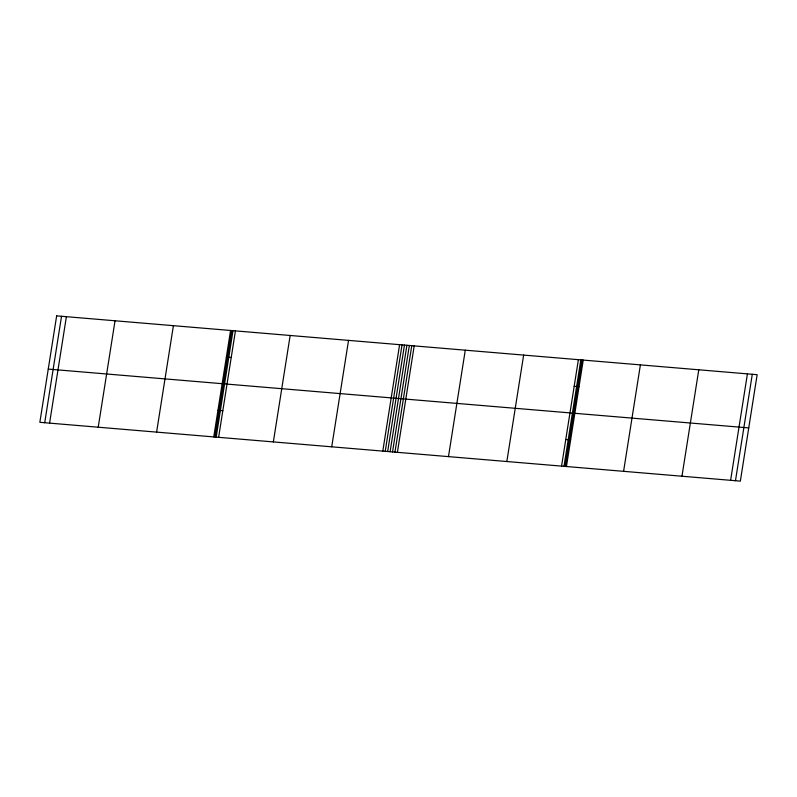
<?xml version="1.0" encoding="UTF-8"?>
<svg xmlns="http://www.w3.org/2000/svg" width="797" height="797" viewBox="0 0 797 797"><rect width="100%" height="100%" fill="white"/><g stroke="black" fill="none" stroke-linecap="round" stroke-linejoin="round"><path stroke-width="1.2" d="M44.712 422.719L61.528 316.279M49.583 423.127L66.39 316.688M98.22 427.212L115.037 320.773M156.601 432.113L173.407 325.674M213.755 436.915L230.562 330.466M214.971 437.015L231.778 330.576M216.186 437.115L233.003 330.675M218.617 437.324L235.434 330.875M273.351 441.917L290.158 335.477M331.721 446.818L348.528 340.379M382.799 451.112L399.606 344.663M385.23 451.311L402.037 344.872M387.661 451.52L404.468 345.071M390.092 451.72L406.908 345.28M392.532 451.929L409.339 345.48M394.963 452.128L411.77 345.689M397.394 452.337L414.201 345.888M448.472 456.621L465.279 350.182M506.842 461.523L523.649 355.083M561.566 466.125L578.383 359.676M563.997 466.325L580.814 359.885M565.222 466.424L582.029 359.985M566.438 466.534L583.245 360.085M623.593 471.326L640.399 364.887M681.963 476.227L698.78 369.788M730.61 480.312L747.417 373.873M735.472 480.721L752.288 374.281M226.368 357.086L231.23 357.494M574.179 386.286L579.04 386.694M48.258 369.091L748.742 427.909M217.96 410.306L222.821 410.714M565.77 439.506L570.632 439.914M56.657 315.871L39.85 422.31L740.343 481.129L757.15 374.69L56.657 315.871"/></g></svg>
